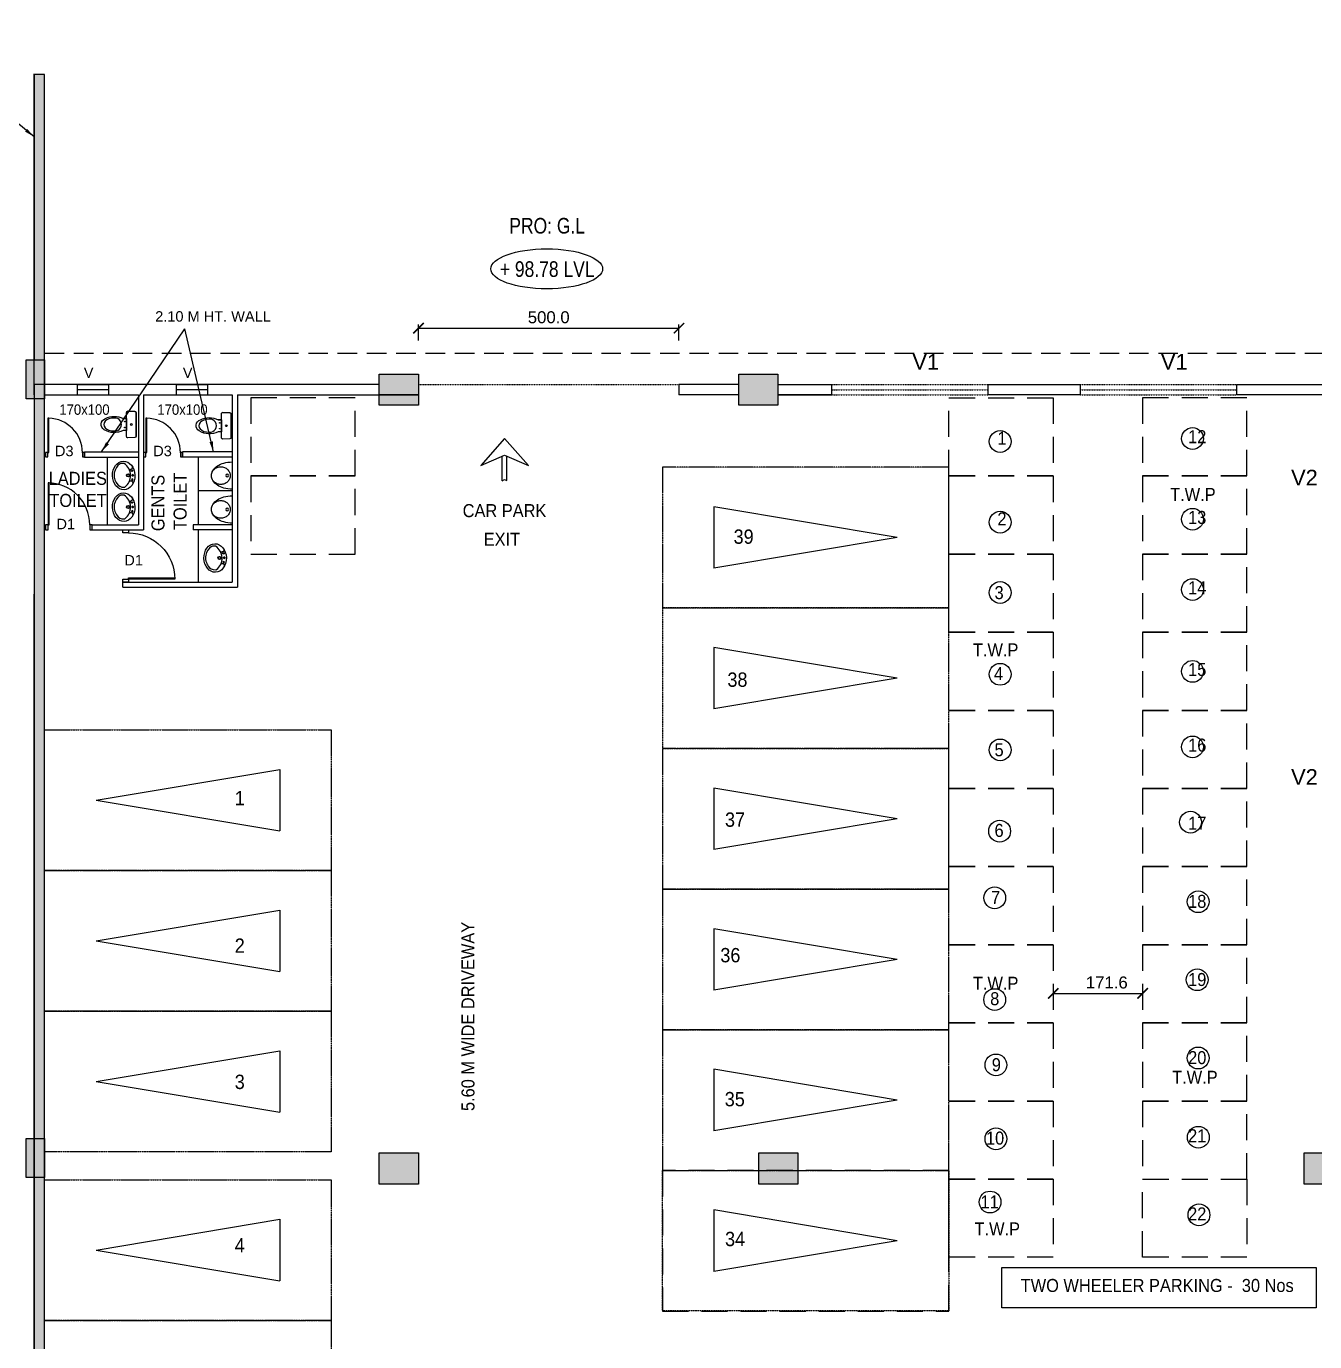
# Model space of a CAD drawing. Extents: x 53439 to 79867, y -144071 to -73305.
# Drawn here: x 63124 to 65597, y -138633 to -136108 of the extents above; entities that cross this region are included whole.
import ezdxf
from ezdxf.enums import TextEntityAlignment as Align

# ---------------------------------------------------------------- set-up
doc = ezdxf.new("R2010")
doc.units = 0
doc.header["$LTSCALE"] = 0.1
doc.header["$MEASUREMENT"] = 0
doc.header["$PDMODE"] = 35
doc.header["$PDSIZE"] = -0.8
doc.linetypes.add('HIDDEN', pattern=[0.375, 0.25, -0.125])
doc.layers.get('0').update_dxf_attribs({"linetype": 'CONTINUOUS'})
doc.layers.get('DEFPOINTS').update_dxf_attribs({"linetype": 'CONTINUOUS'})
for name, color, linetype in [('DOOR', 30, 'CONTINUOUS'), ('ESELEVATION', 7, 'CONTINUOUS'), ('HAT', 253, 'CONTINUOUS'), ('LAYER4', 130, 'CONTINUOUS'), ('SANI', 4, 'CONTINUOUS'), ('TEXT', 7, 'CONTINUOUS'), ('THIN_HA', 253, 'CONTINUOUS'), ('TOILET_HA', 152, 'CONTINUOUS'), ('WALL', 6, 'CONTINUOUS'), ('WIN', 102, 'CONTINUOUS')]:
    doc.layers.add(name, color=color, linetype=linetype)
doc.styles.add('1MM', font='arial.ttf')
doc.styles.add('DIM', font='arial.ttf', dxfattribs={"width": 0.7, "height": 1})
doc.styles.add('DUTCH', font='arial.ttf')
doc.dimstyles.new('KRI', dxfattribs={"dimtxt": 23, "dimasz": 20, "dimexe": 7, "dimexo": 0, "dimgap": 9, "dimtad": 1, "dimdec": 1, "dimzin": 1, "dimtxsty": '1MM', "dimblk": 'ARCHTICK', "dimcen": 0.5, "dimclrd": 252, "dimclre": 252, "dimclrt": 7, "dimaunit": 1, "dimadec": 8, "dimazin": 3, "dimtfac": 1, "dimtdec": 1, "dimtmove": 0, "dimatfit": 3})
pattern_1 = [(50, (-38055.25, -112530.2764), (10.75890274, -0.941282), [1.125, -12.375]), (355, (-38055.25, -112530.276), (-2.08127, 11.282882), [0.9, -9.9]), (100.4514, (-38054.353, -112530.355), (8.6776407, 10.3415931), [0.9561028, -10.5171317]), (46.1842, (-38055.25, -112527.276), (16.0086157, -2.4827852), [1.6875, -18.5625]), (96.6356, (-38053.916, -112527.483), (14.0199406, 14.611768), [1.4341543, -15.775695]), (351.1842, (-38055.25, -112527.276), (14.0199292, 14.611779), [1.35, -14.85]), (21, (-38053.75, -112528.0264), (8.9536058, -6.03928336), [1.125, -12.375]), (326, (-38053.75, -112528.026), (3.64973, 10.8772507), [0.9, -9.9]), (71.4514, (-38053.003, -112528.53), (12.6033394, 4.8379575), [0.9561028, -10.5171317]), (37.5, (-38055.2496, -112530.2764), (0.18239783, 4.99340781), [0, -9.78, 0, -10.05, 0, -9.9375]), (7.5, (-38055.2496, -112530.2764), (3.94604306, 5.91617568), [0, -5.73, 0, -9.555, 0, -3.7875]), (327.5, (-38058.5946, -112530.2764), (8.00733654, -0.33832308), [0, -3.75, 0, -11.7, 0, -15.525]), (317.5, (-38060.0946, -112530.2764), (8.74779254, 1.50157473), [0, -4.875, 0, -7.77, 0, -11.025])]

# ---------------------------------------------------------------- blocks, each defined once
blk = doc.blocks.new('IO8')
at = {"layer": 'LAYER4', "linetype": 'HIDDEN', "ltscale": 20}
for p, q in [((-2663.268, -1399.817), (-2661.768, -1399.817)), ((-2663.268, -1401.817), (-2663.268, -1399.817)), ((-2661.768, -1399.817), (-2661.768, -1401.817)), ((-2661.768, -1401.817), (-2663.268, -1401.817))]:
    blk.add_line(p, q, dxfattribs=at)
blk = doc.blocks.new('_ARCHTICK')
at = {"layer": 'WALL', "color": 0, "const_width": 0.15}
blk.add_lwpolyline([(-0.5, -0.5), (0.5, 0.5)], dxfattribs=at)
blk = doc.blocks.new('*D384')
at = {"layer": 'DEFPOINTS', "color": 0, "linetype": 'CONTINUOUS', "ltscale": 0.1}
for p in [(65095, -137946.4), (65266.5, -137946.4), (65266.5, -137964.7)]:
    blk.add_point(p, dxfattribs=at)
at = {"layer": 'LAYER4', "color": 252, "ltscale": 0.1}
for p, q in [((65095, -137946.4), (65095, -137971.7)), ((65266.5, -137946.4), (65266.5, -137971.7)), ((65095, -137964.7), (65266.5, -137964.7))]:
    blk.add_line(p, q, dxfattribs=at)
at = {"layer": 'LAYER4', "color": 252, "linetype": 'CONTINUOUS', "ltscale": 0.1, "xscale": 20, "yscale": 20, "zscale": 20, "rotation": 180}
blk.add_blockref('_ARCHTICK', (65095, -137964.7), dxfattribs=at)
at = {"layer": 'LAYER4', "color": 252, "linetype": 'CONTINUOUS', "ltscale": 0.1, "xscale": 20, "yscale": 20, "zscale": 20}
blk.add_blockref('_ARCHTICK', (65266.5, -137964.7), dxfattribs=at)
at = {"layer": 'LAYER4', "color": 7, "linetype": 'CONTINUOUS', "ltscale": 0.1, "insert": (65197.8, -137944), "char_height": 23, "attachment_point": 5, "style": '1MM'}
blk.add_mtext('171.6', dxfattribs=at)
blk = doc.blocks.new('I7I')
at = {"layer": 'LAYER4', "linetype": 'CONTINUOUS', "ltscale": 0.1}
blk.add_line((-2675.302, -1434.758), (-2675.302, -1435.937), dxfattribs=at)
at = {"layer": 'LAYER4', "linetype": 'HIDDEN', "ltscale": 20}
blk.add_lwpolyline([(-2679.816, -1436.698), (-2679.816, -1433.998), (-2674.316, -1433.998), (-2674.316, -1436.698)], close=True, dxfattribs=at)
at = {"layer": 'LAYER4', "linetype": 'CONTINUOUS', "ltscale": 0.1}
for points in [[(-2678.824, -1435.348), (-2675.302, -1434.758)], [(-2678.824, -1435.348), (-2675.302, -1435.937)]]:
    blk.add_lwpolyline(points, dxfattribs=at)
blk = doc.blocks.new('YTTU')
at = {"layer": 'THIN_HA', "linetype": 'CONTINUOUS', "ltscale": 0.1}
blk.add_hatch(color=2, dxfattribs=at).paths.add_polyline_path([(-6879.58, -1156.369), (-6878.83, -1156.369), (-6878.83, -1156.969), (-6879.58, -1156.969)])
at = {"layer": 'THIN_HA', "color": 2, "linetype": 'CONTINUOUS', "ltscale": 0.1}
blk.add_lwpolyline([(-6879.58, -1156.369), (-6878.83, -1156.369), (-6878.83, -1156.969), (-6879.58, -1156.969)], close=True, dxfattribs=at)
blk = doc.blocks.new('*D379')
at = {"layer": 'DEFPOINTS', "color": 0, "linetype": 'CONTINUOUS', "ltscale": 0.1}
for p in [(64376.8, -136687.7), (63876.8, -136711.6, -10.8), (64376.8, -136711.6, -10.8)]:
    blk.add_point(p, dxfattribs=at)
at = {"layer": 'HAT', "color": 252, "ltscale": 0.1}
for p, q in [((63876.8, -136711.6), (63876.8, -136680.7)), ((63876.8, -136687.7), (64376.8, -136687.7)), ((64376.8, -136711.6), (64376.8, -136680.7))]:
    blk.add_line(p, q, dxfattribs=at)
at = {"layer": 'HAT', "color": 252, "linetype": 'CONTINUOUS', "ltscale": 0.1, "xscale": 20, "yscale": 20, "zscale": 20, "rotation": 180}
blk.add_blockref('_ARCHTICK', (63876.8, -136687.7), dxfattribs=at)
at = {"layer": 'HAT', "color": 252, "linetype": 'CONTINUOUS', "ltscale": 0.1, "xscale": 20, "yscale": 20, "zscale": 20}
blk.add_blockref('_ARCHTICK', (64376.8, -136687.7), dxfattribs=at)
at = {"layer": 'HAT', "color": 7, "linetype": 'CONTINUOUS', "ltscale": 0.1, "insert": (64126.8, -136666.9), "char_height": 23, "attachment_point": 5, "style": '1MM'}
blk.add_mtext('500.0', dxfattribs=at)
blk = doc.blocks.new('WC1')
at = {"layer": 'DOOR'}
for p, q in [((-29.3, -7.5), (-29.8, -22.7)), ((24.3, -5), (-26.8, -5))]:
    blk.add_line(p, q, dxfattribs=at)
for points in [[(26.8, -7.5), (27.3, -22.7, -0.423393), (24.7, -25.4), (-27.3, -25.4, -0.423393), (-29.8, -22.7), (-29.3, -7.5, -0.405093), (-26.8, -5), (24.3, -5, -0.405093), (26.8, -7.5, -0.407682)], [(11.5, -25.4), (11.5, -33, -0.265683), (10, -73.3, -0.649464), (-14.1, -70.9, -0.243179), (-14, -33), (-14, -25.4), (11.5, -25.4)], [(12.6, -52, 1.119632), (-15.2, -52, 17.71796)]]:
    blk.add_lwpolyline(points, format="xyb", dxfattribs=at)
blk.add_lwpolyline([(-14, -25.4), (-14, -33)], dxfattribs=at)
for centre, radius in [((-1.3, -15.2), 1.91), ((-7.6, -29.2), 0.636), ((5.1, -29.2), 0.636)]:
    blk.add_circle(centre, radius, dxfattribs=at)
blk.add_arc((-26.8, -7.5), 2.54, 90, 178.2101, dxfattribs=at)
blk.add_ellipse((-1.3, -52), major_axis=(0, -22.4), ratio=0.622298, start_param=4.712389, end_param=7.853982, dxfattribs=at)
blk = doc.blocks.new('UR1P')
at = {"layer": 'SANI'}
for points in [[(-29.7, 0, 0.066402), (-27.3, -18, 0.078959), (-21, -32, 0.107161), (-10.6, -42.2, 0.141785), (0, -45.2, 0.141785), (10.6, -42.2, 0.107161), (21, -32, 0.078959), (27.3, -18, 0.066402), (29.7, 0)], [(0, -45.2, 0.104192), (7.3, -43.7, 0.100673), (13.6, -39.2, 0.096065), (17.8, -32.6, 0.093043), (19.3, -24.7, 0.093043), (17.8, -16.8, 0.096065), (13.6, -10.2, 0.100673), (7.3, -5.7, 0.104192), (0, -4.2, 0.104192), (-7.3, -5.7, 0.100673), (-13.6, -10.2, 0.096065), (-17.8, -16.8, 0.093043), (-19.3, -24.7, 0.093043), (-17.8, -32.6, 0.096065), (-13.6, -39.2, 0.100673), (-7.3, -43.7, 0.104192)]]:
    blk.add_lwpolyline(points, format="xyb", close=True, dxfattribs=at)
blk.add_circle((0, -10.8), 2.97, dxfattribs=at)
blk = doc.blocks.new('WB5')
at = {"layer": 'DOOR'}
for p, q in [((4.7, 11.3), (6.8, 10.5)), ((5.3, -11), (7.3, -10.1))]:
    blk.add_line(p, q, dxfattribs=at)
for points in [[(2.4, 0.1, 1), (5, 0.1, 1)], [(3.2, 7.9, 1), (5.9, 7.9, 1)], [(3.6, -7.7, -1), (6.3, -7.6, -1)]]:
    blk.add_lwpolyline(points, format="xyb", close=True, dxfattribs=at)
for centre, radius in [((3.7, 0.1), 1.32), ((11.8, 0.3), 2.73), ((11.8, 0.3), 2.19)]:
    blk.add_circle(centre, radius, dxfattribs=at)
for centre, radius, start, end in [((5.6, 13.6), 2.49, 151.6403, 249.4649), ((7.7, 12.8), 2.49, 249.4649, 334.3015), ((32.6, 0.8), 25.2, 127.6693, 236.45), ((18.2, 19.4), 1.66, 91.5976, 127.6693), ((6.3, -13.3), 2.49, 113.4041, 211.2287), ((8.3, -12.4), 2.49, 28.5675, 113.4041)]:
    blk.add_arc(centre, radius, start, end, dxfattribs=at)
blk.add_ellipse((19.5, 0.5), major_axis=(-0.6, 24.9), ratio=0.783308, dxfattribs=at)
blk.add_open_spline([(18.7, -20.2), (23.5, -20.6), (25, -20), (30.8, -16.4), (34.3, -10.8), (37.3, 2.3), (34.9, 9.5), (28.9, 18.7), (25, 21.3), (18.2, 21.1)], degree=3, knots=[3.262053, 3.262053, 3.262053, 3.262053, 3.577225, 3.577225, 4.479784, 4.479784, 5.382343, 5.382343, 6.141594, 6.141594, 6.141594, 6.141594], dxfattribs=at)
blk = doc.blocks.new('A$C67844AE1')
at = {"layer": 'DOOR'}
for points in [[(-212.1, -222.2), (-210, -222.2), (-210, -156), (-212.1, -156)], [(-216.2, -230.5), (-212.1, -230.5), (-212.1, -222.2), (-216.2, -222.2)], [(-145.4, -230.5), (-141.2, -230.5), (-141.2, -222.2), (-145.4, -222.2)]]:
    blk.add_lwpolyline(points, close=True, dxfattribs=at)
blk.add_arc((-211.7, -222.3), 66.3, 0.0126, 88.5703, dxfattribs=at)
blk = doc.blocks.new('A$C764D24B9')
at = {"layer": 'DOOR'}
for points in [[(0.056, 0.111), (0.083, 0.111), (0.083, 1), (0.056, 1)], [(0, 0), (0.056, 0), (0.056, 0.111), (0, 0.111)], [(0.944, 0), (1, 0), (1, 0.111), (0.944, 0.111)]]:
    blk.add_lwpolyline(points, close=True, dxfattribs=at)
blk.add_arc((0.056, 0.111), 0.889, 0, 90, dxfattribs=at)

msp = doc.modelspace()

# ---------------------------------------------------------------- hatches: boundary and pattern name
at = {"layer": 'THIN_HA', "linetype": 'CONTINUOUS', "ltscale": 0.1}
h = msp.add_hatch(dxfattribs=at)
h.set_pattern_fill('AR-CONC', color=1, scale=1.5, style=0)
h.set_pattern_definition(pattern_1)
h.paths.add_polyline_path([(63139.26, -136748.34), (63159.26, -136748.34), (63159.26, -136200.39), (63139.26, -136200.39)])
for points in [[(63124.26, -136748.34), (63159.26, -136748.34), (63159.26, -136823.34), (63124.26, -136823.34)], [(63124.26, -138243.34), (63159.26, -138243.34), (63159.26, -138318.34), (63124.26, -138318.34)]]:
    msp.add_hatch(color=2, dxfattribs=at).paths.add_polyline_path(points)
h = msp.add_hatch(dxfattribs=at)
h.set_pattern_fill('AR-CONC', color=1, scale=1.5, style=0)
h.set_pattern_definition(pattern_1)
h.paths.add_polyline_path([(63159.26, -140528.34), (63139.26, -140528.34), (63139.26, -136795.84), (63159.26, -136795.84)])

# ---------------------------------------------------------------- linework, layer by layer
at = {"layer": 'DOOR', "linetype": 'HIDDEN', "ltscale": 1500}
msp.add_line((63159.26, -136735.84, -10.81), (70799.3, -136735.84, -10.81), dxfattribs=at)
at = {"layer": 'HAT', "linetype": 'CONTINUOUS', "ltscale": 0.1, "elevation": -10.81}
msp.add_lwpolyline([(63139.26, -136748.34), (63159.26, -136748.34), (63159.26, -136200.39), (63139.26, -136200.39)], close=True, dxfattribs=at)
at = {"layer": 'HAT', "linetype": 'CONTINUOUS', "ltscale": 0.1}
msp.add_lwpolyline([(64996.39, -138491.15), (65599.54, -138491.15), (65599.54, -138568.35), (64996.39, -138568.35)], close=True, dxfattribs=at)
for centre in [(64993.22, -136905.24), (65362.36, -136899.58), (64993.22, -137060.24), (65362.36, -137054.58), (64993.22, -137195.24), (65362.36, -137189.58), (65362.36, -137346.58), (64993.22, -137352.24), (64993.22, -137497.35), (65362.36, -137491.69), (65358.54, -137636.17), (64992.18, -137653.38), (64982.76, -137781.34), (65373.21, -137788.84), (65371.32, -137938.59), (64982.68, -137976.75), (64985.05, -138102.11), (65373.2, -138088.85), (64985.05, -138244.05), (65373.47, -138241.01), (64973.79, -138365.34), (65374.7, -138390.03)]:
    msp.add_circle(centre, 20.92, dxfattribs=at)
msp.add_ellipse((64123.02, -136573.87), major_axis=(107.28, 0), ratio=0.3577909, dxfattribs=at)
at = {"layer": 'LAYER4', "color": 7, "linetype": 'CONTINUOUS', "ltscale": 0.1}
msp.add_line((64474.73, -136815.84, -10.81), (64376.76, -136815.84, -10.81), dxfattribs=at)
msp.add_line((64474.73, -136815.84, -10.81), (64376.76, -136815.84, -10.81), dxfattribs=at)
msp.add_line((64474.73, -136815.84, -10.81), (64376.76, -136815.84, -10.81), dxfattribs=at)
at = {"layer": 'LAYER4', "linetype": 'CONTINUOUS', "ltscale": 0.1}
for p, q in [((63279.26, -136935.05, 0.01), (63279.26, -137065.05, 0.01)), ((63454.26, -136935.09, 0.01), (63454.26, -137000.09, 0.01)), ((63454.26, -137000.09, 0.01), (63454.26, -137065.09, 0.01)), ((63454.26, -137075.1, 0.01), (63454.26, -137175.11, 0.01)), ((64443.56, -137300.55, -10.81), (64443.56, -137418.51, -10.81))]:
    msp.add_line(p, q, dxfattribs=at)
at = {"layer": 'LAYER4', "linetype": 'HIDDEN', "ltscale": 20, "elevation": -10.81}
for points in [[(64894.96, -137224.53), (64894.96, -136954.53), (64344.96, -136954.53), (64344.96, -137224.53)], [(64894.96, -137494.53), (64894.96, -137224.53), (64344.96, -137224.53), (64344.96, -137494.53)], [(64894.96, -137494.53), (64894.96, -137224.53), (64344.96, -137224.53), (64344.96, -137494.53)], [(63159.26, -137728.87), (63159.26, -137458.87), (63709.26, -137458.87), (63709.26, -137728.87)], [(64894.96, -137764.53), (64894.96, -137494.53), (64344.96, -137494.53), (64344.96, -137764.53)], [(63159.26, -137998.87), (63159.26, -137728.87), (63709.26, -137728.87), (63709.26, -137998.87)], [(64894.96, -138034.53), (64894.96, -137764.53), (64344.96, -137764.53), (64344.96, -138034.53)], [(63159.26, -138268.87), (63159.26, -137998.87), (63709.26, -137998.87), (63709.26, -138268.87)], [(64894.96, -138304.53), (64894.96, -138034.53), (64344.96, -138034.53), (64344.96, -138304.53)], [(64344.96, -138574.53), (64344.96, -138304.53), (64894.96, -138304.53), (64894.96, -138574.53)], [(63159.26, -138592.48), (63159.26, -138322.48), (63709.26, -138322.48), (63709.26, -138592.48)], [(63159.26, -138862.48), (63159.26, -138592.48), (63709.26, -138592.48), (63709.26, -138862.48)]]:
    msp.add_lwpolyline(points, close=True, dxfattribs=at)
at = {"layer": 'LAYER4', "linetype": 'CONTINUOUS', "ltscale": 0.1, "elevation": -10.81}
for points in [[(64795.82, -137359.53), (64443.56, -137300.55)], [(64795.82, -137359.53), (64443.56, -137418.51)]]:
    msp.add_lwpolyline(points, dxfattribs=at)
at = {"layer": 'THIN_HA', "color": 1, "linetype": 'CONTINUOUS', "ltscale": 0.1}
for p, q in [((64042.25, -136899.65, -10.81), (63996.45, -136951.35, -10.81)), ((64042.25, -136899.65, -10.81), (64088.06, -136951.35, -10.81)), ((63996.45, -136951.35, -10.81), (64042.25, -136931.22, -10.81)), ((64037.69, -136980.5, -10.81), (64037.69, -136933.23, -10.81)), ((64042.25, -136931.22, -10.81), (64088.06, -136951.35, -10.81)), ((64046.68, -136980.44, -10.81), (64046.68, -136933.17, -10.81)), ((64037.69, -136980.5, -10.81), (64042.25, -136978.5, -10.81)), ((64042.25, -136978.5, -10.81), (64046.68, -136980.44, -10.81))]:
    msp.add_line(p, q, dxfattribs=at)
at = {"layer": 'THIN_HA', "color": 2, "linetype": 'CONTINUOUS', "ltscale": 0.1, "elevation": -10.81}
for points in [[(63124.26, -136748.34), (63159.26, -136748.34), (63159.26, -136823.34), (63124.26, -136823.34)], [(63124.26, -138243.34), (63159.26, -138243.34), (63159.26, -138318.34), (63124.26, -138318.34)]]:
    msp.add_lwpolyline(points, close=True, dxfattribs=at)
at = {"layer": 'TOILET_HA', "linetype": 'HIDDEN'}
for p, q in [((63876.76, -136795.84, -10.81), (64376.76, -136795.84, -10.81)), ((63876.76, -136795.84, -10.81), (64376.76, -136795.84, -10.81)), ((64669.52, -136795.84, -10.81), (64969.52, -136795.84, -10.81)), ((64669.52, -136795.84, -10.81), (64969.52, -136795.84, -10.81)), ((64669.52, -136805.84, -10.81), (64969.52, -136805.84, -10.81)), ((64669.52, -136815.84, -10.81), (64969.52, -136815.84, -10.81)), ((65146.44, -136795.84, -10.81), (65446.44, -136795.84, -10.81)), ((65146.44, -136795.84, -10.81), (65446.44, -136795.84, -10.81)), ((65146.44, -136805.84, -10.81), (65446.44, -136805.84, -10.81)), ((65146.44, -136815.84, -10.81), (65446.44, -136815.84, -10.81))]:
    msp.add_line(p, q, dxfattribs=at)
at = {"layer": 'WALL', "linetype": 'CONTINUOUS', "ltscale": 0.1}
for p, q in [((63139.26, -136815.84, -10.81), (63139.26, -136199.56, -10.81)), ((63139.26, -136815.84, -10.81), (63139.26, -136199.56, -10.81)), ((63139.26, -136815.84, -10.81), (63139.26, -136199.56, -10.81)), ((63139.26, -136815.84, -10.81), (63139.26, -136199.56, -10.81)), ((63159.26, -139888.34, -10.81), (63159.26, -136200.39, -10.81)), ((63159.26, -136815.84, -10.81), (63339.26, -136815.84, -10.81)), ((63339.26, -136815.84, -11.57), (63339.26, -136935.07, 1.07)), ((63349.26, -136815.84, -10.81), (63519.26, -136815.84, -10.81)), ((63349.26, -136815.84, -11.57), (63349.26, -136926.7, 0.19)), ((63519.26, -136815.84, -8.94), (63519.05, -137175.11, 1025.33)), ((63529.26, -136815.84, -10.81), (63801.76, -136815.84, -10.81)), ((63529.26, -136815.84, -11.14), (63529.26, -137185.11, 13.8)), ((63876.76, -136815.84, -10.81), (63801.76, -136815.84, -10.81)), ((63876.76, -136795.84, -10.81), (63876.76, -136795.84, -10.81)), ((63876.76, -136795.84, -10.81), (63876.76, -136815.84, -10.81)), ((63876.76, -136795.84, -10.81), (63876.76, -136815.84, -10.81)), ((64491.76, -136795.84, -10.81), (64376.76, -136795.84, -10.81)), ((64491.76, -136795.84, -10.81), (64376.76, -136795.84, -10.81)), ((64376.76, -136795.84, -10.81), (64376.76, -136815.84, -10.81)), ((64376.76, -136795.84, -10.81), (64376.76, -136815.84, -10.81)), ((64491.76, -136815.84, -10.81), (64376.76, -136815.84, -10.81)), ((64566.76, -136795.84, -10.81), (64669.52, -136795.84, -10.81)), ((64669.52, -136815.84, -10.81), (64566.76, -136815.84, -10.81)), ((64566.76, -136815.84, -10.81), (64669.52, -136815.84, -10.81)), ((64669.52, -136795.84, -10.81), (64669.52, -136815.84, -10.81)), ((64669.52, -136795.84, -10.81), (64669.52, -136815.84, -10.81)), ((64969.52, -136795.84, -10.81), (65146.44, -136795.84, -10.81)), ((64969.52, -136795.84, -10.81), (64969.52, -136815.84, -10.81)), ((64969.52, -136795.84, -10.81), (64969.52, -136815.84, -10.81)), ((65146.44, -136815.84, -10.81), (64969.52, -136815.84, -10.81)), ((65146.44, -136815.84, -10.81), (64969.52, -136815.84, -10.81)), ((65146.44, -136815.84, -10.81), (64969.52, -136815.84, -10.81)), ((65146.44, -136815.84, -10.81), (64969.52, -136815.84, -10.81)), ((65146.44, -136795.84, -10.81), (65146.44, -136815.84, -10.81)), ((65146.44, -136795.84, -10.81), (65146.44, -136815.84, -10.81)), ((65446.44, -136795.84, -10.81), (65624.26, -136795.84, -10.81)), ((65446.44, -136795.84, -10.81), (65446.44, -136815.84, -10.81)), ((65446.44, -136795.84, -10.81), (65446.44, -136815.84, -10.81)), ((65596.76, -136815.84, -10.81), (65446.44, -136815.84, -10.81)), ((65596.76, -136815.84, -10.81), (65446.44, -136815.84, -10.81)), ((65596.76, -136815.84, -10.81), (65446.44, -136815.84, -10.81)), ((65624.26, -136815.84, -10.81), (65446.44, -136815.84, -10.81)), ((63159.26, -137078.34, -10.81), (63159.26, -136823.34, -10.81)), ((63159.26, -137078.34, -10.81), (63159.26, -136823.34, -10.81)), ((63236.16, -136925.05, 26073.24), (63339.26, -136925.07, 26073.23)), ((63236.16, -136925.05, 0.01), (63236.16, -136935.05, 0.01)), ((63236.16, -136935.05, 26073.24), (63339.26, -136935.07, 26073.23)), ((63339.26, -136935.07, 0.01), (63339.26, -137065.07, 0.01)), ((63349.26, -136935.07, 0.01), (63349.26, -137075.08, 0.01)), ((63519.26, -136925.07, 26073.23), (63424.26, -136925.1, 26073.22)), ((63424.26, -136925.1, 0.01), (63424.26, -136935.1, 0.01)), ((63519.26, -136935.07, 26073.24), (63424.26, -136935.1, 26073.23)), ((63414.26, -137006.09, 0.01), (63414.26, -137006.09, 0.01)), ((63519.28, -137000.07, 26073.24), (63454.26, -137000.09, 26073.23)), ((63250.89, -137075.05, 26078.13), (63250.89, -137065.05, 26078.13)), ((63250.89, -137065.05, 52146.45), (63339.26, -137065.07, 52146.44)), ((63519.17, -137065.08, 26073.23), (63444.17, -137065.09, 0.01)), ((63444.17, -137065.09, 0.01), (63444.17, -137075.11, 0.01)), ((63519.29, -137065.07, 26073.24), (63454.26, -137065.09, 26073.23)), ((63454.26, -137065.09, 0.01), (63454.26, -137065.11, 0.01)), ((63250.89, -137075.05, 45802.7), (63349.27, -137075.08, 19812.76)), ((63260.89, -137075.05, 26073.23), (63260.89, -137075.06, 26073.23)), ((63309.22, -137075.06, -19752.79), (63309.22, -137075.06, -19752.79)), ((63519.13, -137075.08, 19804.52), (63444.17, -137075.11, 0.01)), ((63139.26, -139408.34, -10.81), (63139.26, -137198.34, -10.81)), ((63139.26, -139408.34, -10.81), (63139.26, -137198.34, -10.81)), ((63309.2, -137185.11, 26789.86), (63529.26, -137185.11, 26792.86)), ((63309.22, -137175.11, 26789.94), (63519.08, -137175.11, 26792.92)), ((63309.22, -137185.11, -19518.36), (63309.22, -137175.11, -19539.66)), ((63159.26, -139408.34, -10.81), (63159.26, -137493.34, -10.81)), ((63159.26, -139408.34, -10.81), (63159.26, -137493.34, -10.81)), ((63159.26, -138318.34, -10.81), (63159.26, -138083.34, -10.81))]:
    msp.add_line(p, q, dxfattribs=at)
at = {"layer": 'WALL', "linetype": 'CONTINUOUS', "ltscale": 0.1, "elevation": -10.81}
for points in [[(63801.76, -136795.84), (63139.26, -136795.84), (63139.26, -140602.84)], [(63801.76, -136815.84), (63876.76, -136815.84)], [(63876.76, -136795.84), (63876.76, -136815.84)], [(64376.76, -136795.84), (64376.76, -136815.84)], [(64669.52, -136795.84), (64669.52, -136815.84)], [(64969.52, -136795.84), (64969.52, -136815.84)], [(65146.44, -136795.84), (65146.44, -136815.84)], [(65446.44, -136795.84), (65446.44, -136815.84)], [(63159.26, -137078.34), (63159.26, -136823.34)], [(63139.26, -138318.34), (63139.26, -138083.34)], [(63159.26, -138203.34), (63159.26, -138083.34)]]:
    msp.add_lwpolyline(points, dxfattribs=at)
at = {"layer": 'WIN'}
for p, q in [((63222.53, -136815.84, -10.81), (63222.53, -136795.84, -10.81)), ((63222.53, -136795.84, -10.61), (63282.53, -136795.84, -10.61)), ((63222.53, -136805.58, -10.81), (63282.53, -136805.58, -10.81)), ((63222.53, -136815.84, -10.61), (63282.53, -136815.84, -10.61)), ((63282.53, -136815.84, -10.81), (63282.53, -136795.84, -10.81)), ((63412.63, -136815.84, -10.81), (63412.63, -136795.84, -10.81)), ((63412.63, -136795.84, -10.61), (63472.63, -136795.84, -10.61)), ((63412.63, -136805.58, -10.81), (63472.63, -136805.58, -10.81)), ((63412.63, -136815.84, -10.61), (63472.63, -136815.84, -10.61)), ((63472.63, -136815.84, -10.81), (63472.63, -136795.84, -10.81))]:
    msp.add_line(p, q, dxfattribs=at)

# ---------------------------------------------------------------- block references
at = {"layer": 'LAYER4', "linetype": 'CONTINUOUS', "ltscale": 0.1}
for name, p, xscale, yscale, zscale, rotation in [('WC1', (63339.34, -136873.8, 10.52), 0.8929133858182468, 0.8929133858182468, 0.8929133858182468, 270), ('WC1', (63521.62, -136876.14, 10.52), 0.8929133858182468, 0.8929133858182468, 0.8929133858182468, 270), ('WB5', (63332.56, -136969.87, 10.52), 1.102362204343081, 1.102362204343081, 1.102362204343081, 180), ('UR1P', (63519.26, -136970.7, 0.01), -0.8818897636956535, 0.8818897636956535, 0.8818897636956535, 270), ('WB5', (63332.56, -137030.7, 10.52), 1.102362204343081, 1.102362204343081, 1.102362204343081, 180), ('UR1P', (63519.26, -137035.69, 0.01), -0.8818897636956535, 0.8818897636956535, 0.8818897636956535, 270), ('WB5', (63508.13, -137128.43, 10.52), 1.102362204343081, 1.102362204343081, 1.102362204343081, 180)]:
    msp.add_blockref(name, p, dxfattribs=dict(at, xscale=xscale, yscale=yscale, zscale=zscale, rotation=rotation))
at = {"layer": 'THIN_HA', "color": 2, "linetype": 'CONTINUOUS', "xscale": 100, "yscale": 100, "zscale": 100}
for p in [(751759.73, -21138.93, -10.81), (752449.73, -21138.93, -10.81), (751759.73, -22633.93, -10.81), (752487.97, -22633.93, -10.81), (753534.73, -22633.93, -10.81)]:
    msp.add_blockref('YTTU', p, dxfattribs=at)
at = {"layer": 'THIN_HA', "color": 1, "linetype": 'CONTINUOUS', "yscale": 100, "zscale": 100}
for p, xscale, rotation in [((203736.76, 129355.37, -10.81), -100, 270), ((-75086.73, 129355.37, -10.81), 100, 90), ((205448.21, 129355.37, -10.81), -100, 270), ((203736.76, 129205.37, -10.81), -100, 270), ((-75086.73, 129205.37, -10.81), 100, 90), ((205448.21, 129205.37, -10.81), -100, 270), ((-75086.73, 129055.37, -10.81), 100, 90), ((205448.21, 129055.37, -10.81), -100, 270), ((-75086.73, 128905.37, -10.81), 100, 90), ((205448.21, 128905.37, -10.81), -100, 270), ((-75086.73, 128755.37, -10.81), 100, 90), ((205448.21, 128755.37, -10.81), -100, 270), ((-75086.73, 128605.37, -10.81), 100, 90), ((205448.21, 128605.37, -10.81), -100, 270), ((-75086.73, 128455.37, -10.81), 100, 90), ((205448.21, 128455.37, -10.81), -100, 270), ((-75086.73, 128305.37, -10.81), 100, 90), ((205448.21, 128305.37, -10.81), -100, 270), ((-75086.73, 128155.37, -10.81), 100, 90), ((205448.21, 128155.37, -10.81), -100, 270), ((-75086.73, 128005.37, -10.81), 100, 90), ((205448.21, 128005.37, -10.81), -100, 270), ((-75086.73, 127855.37, -10.81), 100, 90), ((-74715.15, 127855.37, -10.81), 100, 90)]:
    msp.add_blockref('IO8', p, dxfattribs=dict(at, xscale=xscale, rotation=rotation))
for p, xscale in [((-203086.63, 6445.23, -10.81), -100), ((331140.85, 5940.89, -10.81), 100), ((-203086.63, 5905.23, -10.81), -100), ((331140.85, 5670.89, -10.81), 100), ((-203086.63, 5635.23, -10.81), -100), ((331140.85, 5400.89, -10.81), 100), ((-203086.63, 5365.23, -10.81), -100), ((-203086.63, 5095.23, -10.81), -100), ((331140.85, 5077.28, -10.81), 100), ((331140.85, 4807.28, -10.81), 100)]:
    msp.add_blockref('I7I', p, dxfattribs=dict(at, xscale=xscale))
at = {"layer": 'WALL', "linetype": 'CONTINUOUS', "ltscale": 0.1}
for p in [(63377.37, -136704.43, -10.6), (63565.48, -136704.47, 26062.61)]:
    msp.add_blockref('A$C67844AE1', p, dxfattribs=at)
at = {"layer": 'WALL', "linetype": 'CONTINUOUS', "ltscale": 0.1, "extrusion": (-0.037514, -8.25805e-15, 0.999296), "xscale": 90.06339557521873, "yscale": 90.06339557521873, "zscale": 90.06339557521873, "rotation": 89.99999999991334}
msp.add_blockref('A$C764D24B9', (137074.94, 64094.21, 23676.37), dxfattribs=at)
at = {"layer": 'WALL', "linetype": 'CONTINUOUS', "ltscale": 0.1, "extrusion": (-1.11124e-14, -0.033767, 0.99943), "xscale": -100.0570598337895, "yscale": 100.0570598375315, "zscale": 100.0570598376697, "rotation": 270.0000000001064}
msp.add_blockref('A$C764D24B9', (63309.22, -137763.95, -15112.89), dxfattribs=at)

# ---------------------------------------------------------------- texts
at = {"style": 'DIM'}
for s, height, p in [('2.10 M HT. WALL', 20, (63371.53, -136675.1)), ('V1', 30, (64824.74, -136767.19, -10.81)), ('V1', 30, (65301.65, -136767.19, -10.81)), ('V', 20, (63234.57, -136783.29, 61.54)), ('V', 20, (63424.67, -136783.29, 61.54)), ('D3', 20, (63179.19, -136933.47, 82.38)), ('D3', 20, (63367.84, -136933.47, 82.38)), ('V2', 30, (65551.51, -136989.56, -10.81)), ('D1', 20, (63182.1, -137073.7, 26155.6)), ('D1', 20, (63312.36, -137143.14, -6631.94)), ('V2', 30, (65551.51, -137564.31, -10.81))]:
    msp.add_text(s, height=height, dxfattribs=at).set_placement(p)
at = {"layer": 'ESELEVATION', "linetype": 'CONTINUOUS', "ltscale": 0.1, "style": 'DUTCH', "width": 0.8}
for s, p in [('PRO: G.L', (64123.85, -136491.05)), ('+ 98.78 LVL', (64123.85, -136574.27))]:
    msp.add_text(s, height=30, dxfattribs=at).set_placement(p, align=Align.MIDDLE_CENTER)
at = {"layer": 'TEXT', "style": 'DUTCH', "width": 0.9}
for s, height, p in [('170x100', 20, (63187.59, -136854.05, -27.33)), ('170x100', 20, (63375.69, -136854.05, -27.33)), ('1', 25, (64987.87, -136911.42, -10.81)), ('12', 25, (65353.9, -136908.52, -10.81)), ('LADIES  ', 25, (63167.15, -136988.46, 26039.12)), ('T.W.P', 25, (65319.37, -137019.37, -10.81)), (' TOILET', 25, (63159.78, -137030.88, 26039.12)), (' CAR PARK', 25, (63952.95, -137050.5, -10.81)), ('2', 25, (64987.87, -137066.42, -10.81)), ('13', 25, (65353.9, -137063.52, -10.81)), ('EXIT', 25, (64002.02, -137105.47, -10.81)), ('39', 27.5, (64481.63, -137101.7, -1.08)), ('14', 25, (65353.9, -137198.52, -10.81)), ('3', 25, (64982.37, -137207.92, -10.81)), ('T.W.P', 25, (64940.87, -137317.87, -10.81)), ('38', 27.5, (64469.74, -137376.21, -1.08)), ('4', 25, (64981.37, -137363.42, -10.81)), ('15', 25, (65353.9, -137355.52, -10.81)), ('16', 25, (65353.9, -137500.63, -10.81)), ('5', 25, (64982.37, -137509.52, -10.81)), ('1', 27.5, (63524.25, -137603.8, -1.08)), ('37', 27.5, (64465.13, -137644.98, -1.08)), ('17', 25, (65353.9, -137650.63, -10.81)), ('6', 25, (64982.33, -137664.37, -10.81)), ('7', 25, (64975.7, -137793.22, -10.81)), ('18', 25, (65353.9, -137800.63, -10.81)), ('2', 27.5, (63524.25, -137886.87, -1.08)), ('36', 27.5, (64456.16, -137905.14, -1.08)), ('19', 25, (65353.9, -137950.63, -10.81)), ('T.W.P', 25, (64940.87, -137957.87, -10.81)), ('8', 25, (64974.04, -137987.47, -10.81)), ('20', 25, (65353.9, -138100.63, -10.81)), ('9', 25, (64977.11, -138114.19, -10.81)), ('3', 27.5, (63524.25, -138148.39, -1.08)), ('T.W.P', 25, (65323.22, -138138.41, -10.81)), ('35', 27.5, (64464.63, -138181.57, -1.08)), ('10', 25, (64965.92, -138255.13, -10.81)), ('21', 25, (65353.9, -138250.63, -10.81)), ('11', 25, (64955.56, -138377.68, -10.81)), ('22', 25, (65353.9, -138400.63, -10.81)), ('T.W.P', 25, (64943.99, -138429.49, -10.81)), ('4', 27.5, (63524.25, -138462.21, -1.08)), ('34', 27.5, (64465.2, -138450.05, 9.73)), ('TWO WHEELER PARKING -  30 Nos', 25, (65032.59, -138538.02, -10.81))]:
    msp.add_text(s, height=height, dxfattribs=at).set_placement(p)
for s, p in [('GENTS ', (63389.4, -137077.41, -10.79)), (' TOILET', (63431.89, -137084, -10.79)), ('5.60 M WIDE DRIVEWAY', (63984.3, -138190.67, -10.81))]:
    msp.add_text(s, height=25, rotation=90, dxfattribs=at).set_placement(p)

# ---------------------------------------------------------------- dimensions: what is measured, and where the dimension line sits
at = {"layer": 'HAT', "linetype": 'CONTINUOUS', "ltscale": 0.1}
dim = msp.add_linear_dim(base=(64376.76, -136687.68), p1=(63876.76, -136711.59, -10.81), p2=(64376.76, -136711.59, -10.81), dimstyle='KRI', override={"dimfxl": 0}, dxfattribs=at)
dim.commit()
dim.dimension.update_dxf_attribs({"geometry": '*D379', "text_midpoint": (64126.76, -136666.94)})
at = {"layer": 'LAYER4', "color": 120, "linetype": 'CONTINUOUS', "ltscale": 0.1}
dim = msp.add_linear_dim(base=(65266.53, -137964.71, -10.81), p1=(65094.96, -137946.41, -10.81), p2=(65266.53, -137946.41, -10.81), angle=0, dimstyle='KRI', override={"dimfxl": 0}, dxfattribs=at)
dim.commit()
dim.dimension.update_dxf_attribs({"geometry": '*D384', "text_midpoint": (65197.83, -137964.71, -10.81), "dimtype": 129})

# ---------------------------------------------------------------- leaders
at = {"layer": 'HAT', "linetype": 'CONTINUOUS', "ltscale": 0.1}
for points, override in [([(63139.26, -136320.39, -10.81), (62882.31, -136108.17, -10.81)], {"dimgap": 9, "dimtad": 0, "dimfxl": 0}), ([(63268.75, -136925.06, 26073.23), (63428.19, -136689.22, 26073.23)], {"dimgap": 9, "dimtad": 0, "dimfxl": 12.5, "dimfxlon": 1}), ([(63483.5, -136925.08, 26073.22), (63428.19, -136689.22, 26073.22)], {"dimgap": 9, "dimtad": 0, "dimfxl": 12.5, "dimfxlon": 1})]:
    msp.add_leader(points, dimstyle='KRI', override=override, dxfattribs=at)

doc.saveas('drawing.dxf')
